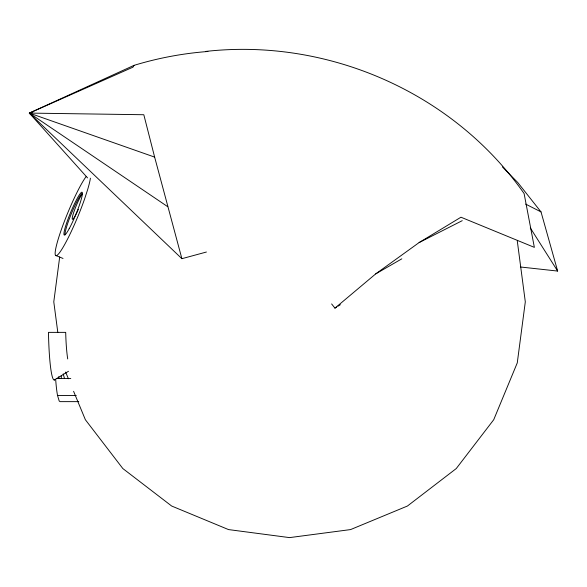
<?xml version="1.0" encoding="UTF-8"?>
<svg xmlns="http://www.w3.org/2000/svg" width="587" height="587" viewBox="0 0 587 587"><rect width="100%" height="100%" fill="white"/><g stroke="black" fill="none" stroke-linecap="round" stroke-linejoin="round"><path stroke-width="0.88" d="M59.691 256.989L53.784 301.85L57.805 332.367M207.915 51.487A337.055 330.481 -21.3 0 0 134.012 65.362L132.97 67.167L29.35 113.093L87.573 177.905M331.626 303.941L334.95 308.138L375.702 273.894L419.118 242.563L460.964 217.212L534.361 247.369L524.103 193.541C453.333 92.526 327.751 37.715 205.56 51.443M334.95 308.138L336.49 307.155M338.039 306.172L340.35 304.69M54.253 380.016L68.488 371.278M375.702 273.894L401.816 258.83M419.118 242.563L462.248 220.668M134.012 65.362L29.35 113.093L181.889 258.684L206.411 252.028M32.872 112.102L29.35 113.093L31.397 114.92M56.499 378.468L70.778 378.468M55.67 379.349A52.757 5.356 90 0 0 57.533 395.484L76.273 395.484M78.783 401.64L60.043 401.64L59.177 400.943L57.533 395.484M520.625 267.012L557.65 271.069L541.023 211.914L517.793 182.557L502.472 166.987M154.638 157.103L29.35 113.093L143.815 114.736L154.638 157.103L181.889 258.684M55.479 255.338L63.022 258.456M525.644 204.1L541.023 211.914M31.676 114.538L29.35 113.093L167.75 206.705M530.288 227.895L557.65 271.069M65.627 372.07L68.4 378.762M73.595 391.302L85.372 419.734L122.837 468.558L171.668 506.031L228.526 529.584L289.545 537.611L350.564 529.584L407.429 506.031L456.253 468.558L493.718 419.734L517.272 362.876L525.306 301.85L517.272 240.831M63.198 373.89L64.482 378.468M61.297 375.761L61.297 378.468M58.788 376.663L58.788 378.468M90.391 178.191A44.48 5.371 -67.5 0 1 87.61 189.726L84.565 199.059A44.48 5.371 -67.5 0 1 59.544 252.681A44.48 5.371 -67.5 0 1 61.173 230.097A44.48 5.371 -67.5 0 1 86.194 176.474M65.025 234.822A23.172 2.796 -67.5 0 1 71.122 214.277A23.172 2.796 -67.5 0 1 81.828 193.417M55.163 379.327A57.915 5.877 -90 0 1 48.472 332.367L65.7 332.367A45.052 5.877 -90 0 0 67.71 358.95M78.35 209.346A13.905 1.68 -67.5 0 1 72.597 216.207A13.905 1.68 -67.5 0 1 81.982 194.48M69.222 228.629A23.172 2.796 -67.5 0 0 82.371 192.866A23.172 2.796 -67.5 0 0 67.916 219.377A23.172 2.796 -67.5 0 0 69.222 228.629"/></g></svg>
